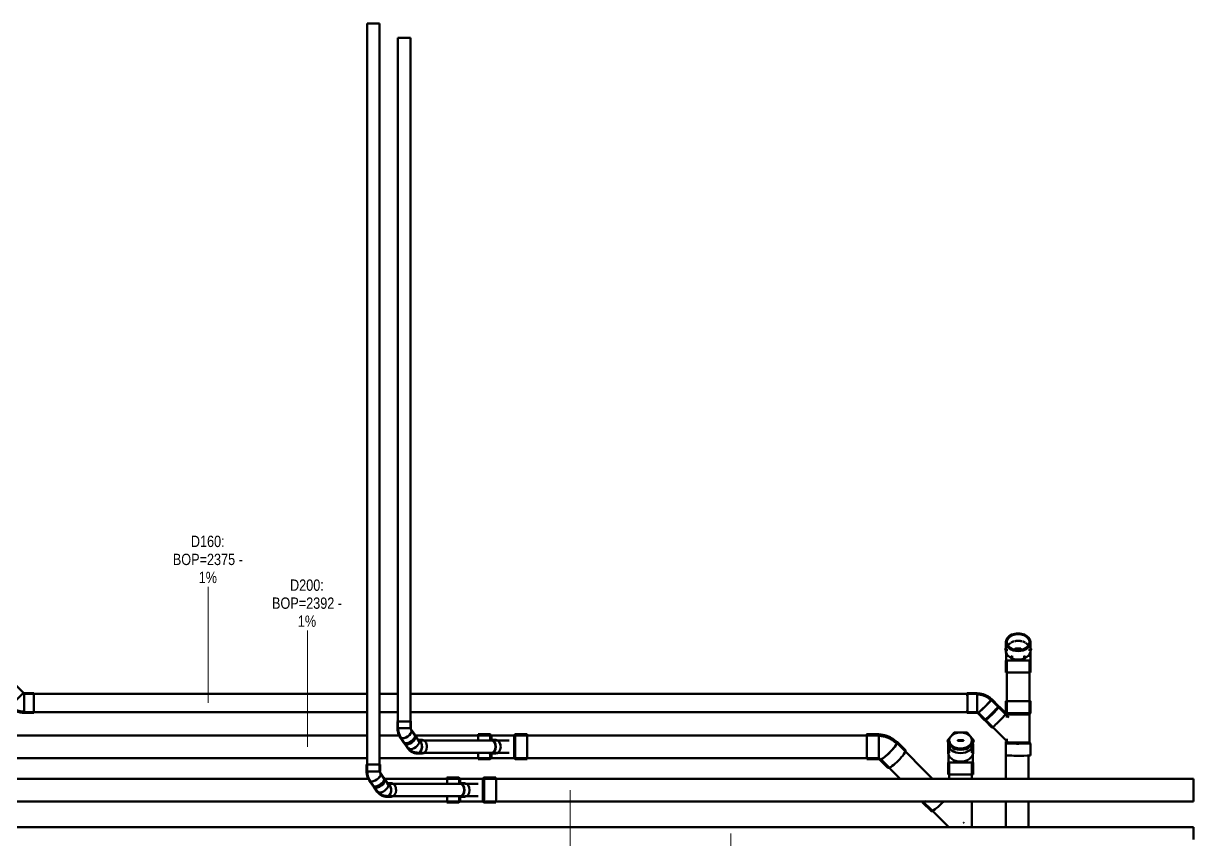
# Model space of a CAD drawing. Header units: millimetres. Extents: x -108050 to 96605, y 58136 to 140997.
# Drawn here: x -31150 to -20824, y 70399 to 77602 of the extents above; entities that cross this region are included whole.
import ezdxf

# ---------------------------------------------------------------- set-up
doc = ezdxf.new("R2010")
doc.units = ezdxf.units.MM
doc.linetypes.add('Center', pattern=[29.999999, 12, -6, 6, -6])
for name, color, linetype, lineweight in [('P-PIPE', 3, 'Continuous', 50), ('P-PIPE-CNTR', 3, 'Center', 35), ('P-PIPE-IDEN', 2, 'Continuous', 9)]:
    doc.layers.add(name, color=color, linetype=linetype, lineweight=lineweight)
doc.styles.add('Arial', font='arial.ttf', dxfattribs={"width": 0.8, "height": 100})

# ---------------------------------------------------------------- blocks, each defined once
blk = doc.blocks.new('DSC_uPVC_Elbow_TienPhong - Standard-V66-HẦM')
at = {"layer": 'P-PIPE'}
for p, q in [((-31150, 71695), (-31211, 71756)), ((-31058, 71692), (-31144, 71692)), ((-31335, 71632), (-31274, 71571)), ((-31144, 71517), (-31058, 71517))]:
    blk.add_line(p, q, dxfattribs=at)
at = {"layer": 'P-PIPE', "flags": 128}
for points in [[(-31148, 71691), (-31148, 71691), (-31149, 71692), (-31149, 71692), (-31149, 71692), (-31150, 71692), (-31150, 71692), (-31150, 71693), (-31151, 71693), (-31151, 71693), (-31151, 71693)], [(-31144, 71690), (-31144, 71690), (-31145, 71690), (-31145, 71691), (-31145, 71691), (-31146, 71691), (-31146, 71691), (-31147, 71691), (-31147, 71691), (-31147, 71691), (-31148, 71691)], [(-31272, 71572), (-31267, 71567), (-31262, 71562), (-31256, 71558), (-31250, 71553), (-31244, 71549), (-31238, 71545), (-31232, 71542), (-31225, 71538), (-31219, 71535), (-31213, 71533)], [(-31266, 71579), (-31261, 71574), (-31256, 71570), (-31250, 71565), (-31245, 71561), (-31239, 71557), (-31233, 71554), (-31227, 71550), (-31221, 71547), (-31215, 71544), (-31210, 71542)], [(-31213, 71533), (-31207, 71530), (-31200, 71528), (-31193, 71526), (-31186, 71524), (-31179, 71522), (-31171, 71521), (-31164, 71520), (-31157, 71519), (-31150, 71519), (-31144, 71519)], [(-31210, 71542), (-31203, 71539), (-31197, 71537), (-31190, 71535), (-31184, 71533), (-31177, 71532), (-31170, 71531), (-31163, 71530), (-31156, 71529), (-31149, 71529), (-31144, 71529)]]:
    blk.add_lwpolyline(points, dxfattribs=at)
at = {"layer": 'P-PIPE'}
for centre, major_axis, start_param, end_param in [((-31273, 71694), (62, 62), 3.145735, 4.716531), ((-31273, 71694), (56.6, 56.6), 3.931133, 4.059973), ((-31273, 71694), (56.6, 56.6), 4.192932, 4.451896), ((-31273, 71694), (56.6, 56.6), 4.454731, 4.713745), ((-31273, 71694), (62, 62), 4.716531, 6.686157), ((-31273, 71694), (56.6, 56.6), 4.716531, 4.975591), ((-31273, 71694), (56.6, 56.6), 4.97833, 5.237441), ((-31273, 71694), (56.6, 56.6), 5.24013, 5.27771), ((-31273, 71694), (56.6, 56.6), 5.501929, 5.63077), ((-31273, 71694), (56.6, 56.6), 5.763728, 5.892569), ((-31273, 71694), (56.6, 56.6), 6.025528, 6.283185), ((-31212, 71633), (62, 62), 4.716531, 6.287327), ((-31212, 71633), (60.7, 60.7), 5.732929, 5.811307), ((-31144, 71605), (0, 87.7), 0, 0.168737), ((-31144, 71605), (0, 87.7), 4.708247, 6.279043), ((-31144, 71605), (0, 85.8), 5.909444, 6.279043), ((-31058, 71605), (0, 87.7), 4.708247, 6.279043), ((-31273, 71694), (62, 62), 2.738461, 3.141593), ((-31273, 71694), (56.6, 56.6), 3.407534, 3.536375), ((-31273, 71694), (56.6, 56.6), 3.669333, 3.798174), ((-31212, 71633), (62, 62), 3.145735, 4.716531), ((-31212, 71633), (60.7, 60.7), 3.655179, 3.700133), ((-31144, 71605), (0, 87.7), 3.038477, 4.708247), ((-31058, 71605), (0, 87.7), 3.137451, 4.708247), ((-31144, 71605), (0, 85.8), 3.141593, 3.459743)]:
    blk.add_ellipse(centre, major_axis=major_axis, ratio=0.01, start_param=start_param, end_param=end_param, dxfattribs=at)
blk = doc.blocks.new('DSC_uPVC_Elbow_TienPhong - Standard-2068702-HẦM')
at = {"layer": 'P-PIPE'}
for p, q in [((-23602, 71329), (-23708, 71329)), ((-23367, 71188), (-23440, 71262)), ((-23708, 71109), (-23602, 71109)), ((-23595, 71107), (-23522, 71033))]:
    blk.add_line(p, q, dxfattribs=at)
at = {"layer": 'P-PIPE', "flags": 128}
for points in [[(-23442, 71260), (-23448, 71266), (-23455, 71272), (-23462, 71278), (-23469, 71283), (-23477, 71288), (-23484, 71293), (-23492, 71298), (-23500, 71302), (-23508, 71306), (-23516, 71309), (-23524, 71312), (-23532, 71315), (-23541, 71318), (-23550, 71320), (-23558, 71322), (-23567, 71324), (-23576, 71325), (-23585, 71326), (-23593, 71326), (-23602, 71326)], [(-23484, 71279), (-23490, 71283), (-23498, 71287), (-23505, 71291), (-23513, 71295), (-23520, 71298), (-23528, 71301), (-23536, 71304), (-23544, 71306), (-23552, 71308), (-23561, 71310), (-23569, 71312), (-23577, 71313), (-23586, 71314), (-23594, 71314), (-23602, 71314)], [(-23451, 71252), (-23457, 71258), (-23463, 71263), (-23469, 71269), (-23476, 71274), (-23483, 71278)], [(-23602, 71112), (-23602, 71112), (-23601, 71112), (-23601, 71112), (-23600, 71112), (-23600, 71112), (-23599, 71111), (-23599, 71111), (-23598, 71111), (-23598, 71111), (-23597, 71111), (-23597, 71111), (-23596, 71110), (-23596, 71110), (-23595, 71110), (-23595, 71110), (-23595, 71110), (-23594, 71109), (-23594, 71109), (-23594, 71109), (-23594, 71109)]]:
    blk.add_lwpolyline(points, dxfattribs=at)
at = {"layer": 'P-PIPE'}
for centre, major_axis, ratio, start_param, end_param in [((-23708, 71219), (0, 110), 0.01, 4.463741, 6.68784), ((-23708, 71220), (0, 100), 0.01, 6.034538, 6.296337), ((-23708, 71220), (0, 100), 0.01, 4.710318, 6.010646), ((-23602, 71219), (0, 110), 0.01, 4.463741, 6.296337), ((-23518, 71184), (75.8, 75.8), 0.183449, 3.141593, 6.115236), ((-23518, 71184), (77.5, 77.5), 0.183449, 4.544439, 6.466854), ((-23518, 71184), (75.8, 75.8), 0.183449, 6.115236, 6.280583), ((-23708, 71219), (0, 110), 0.01, 3.154744, 4.463741), ((-23708, 71220), (0, 100), 0.01, 4.463741, 4.638993), ((-23708, 71220), (0, 100), 0.01, 4.201942, 4.264116), ((-23602, 71219), (0, 110), 0.01, 3.154744, 4.463741), ((-23518, 71184), (77.5, 77.5), 0.183449, 3.000209, 4.544439), ((-23444, 71111), (77.5, 77.5), 0.183449, 4.544439, 6.377035), ((-23708, 71219), (0, 110), 0.01, 2.736308, 3.141593), ((-23444, 71111), (77.5, 77.5), 0.183449, 3.141593, 4.544439)]:
    blk.add_ellipse(centre, major_axis=major_axis, ratio=ratio, start_param=start_param, end_param=end_param, dxfattribs=at)
blk = doc.blocks.new('DSC_uPVC_Elbow_TienPhong - Standard-2068725-HẦM')
at = {"layer": 'P-PIPE'}
for p, q in [((-22735, 71692), (-22821, 71692)), ((-22545, 71578), (-22605, 71639)), ((-22821, 71517), (-22735, 71517)), ((-22729, 71515), (-22669, 71454))]:
    blk.add_line(p, q, dxfattribs=at)
at = {"layer": 'P-PIPE', "flags": 128}
for points in [[(-22607, 71637), (-22612, 71642), (-22617, 71647), (-22623, 71652), (-22629, 71656), (-22635, 71660), (-22641, 71664), (-22647, 71668), (-22654, 71671), (-22660, 71674), (-22667, 71677), (-22674, 71680), (-22681, 71682), (-22688, 71684), (-22695, 71686), (-22702, 71687), (-22709, 71689), (-22716, 71689), (-22723, 71690), (-22731, 71690), (-22735, 71690)], [(-22613, 71630), (-22618, 71635), (-22624, 71640), (-22629, 71644), (-22634, 71648), (-22640, 71652), (-22646, 71656), (-22652, 71659), (-22658, 71662), (-22664, 71665), (-22671, 71668), (-22677, 71671), (-22683, 71673), (-22690, 71675), (-22697, 71676), (-22703, 71678), (-22710, 71679), (-22717, 71680), (-22724, 71680), (-22731, 71681), (-22735, 71681)], [(-22735, 71519), (-22735, 71519), (-22734, 71519), (-22734, 71519), (-22734, 71519), (-22733, 71519), (-22733, 71519), (-22732, 71518), (-22732, 71518), (-22732, 71518), (-22731, 71518), (-22731, 71518), (-22731, 71518), (-22730, 71518), (-22730, 71517), (-22729, 71517), (-22729, 71517), (-22729, 71517), (-22728, 71516), (-22728, 71516), (-22728, 71516)]]:
    blk.add_lwpolyline(points, dxfattribs=at)
at = {"layer": 'P-PIPE'}
for centre, major_axis, ratio, start_param, end_param in [((-22821, 71605), (0, 87.7), 0.01, 4.645806, 6.694785), ((-22821, 71605), (0, 80), 0.01, 6.017546, 6.283185), ((-22821, 71605), (0, 80), 0.01, 5.494286, 5.954803), ((-22821, 71605), (0, 80), 0.01, 5.262754, 5.488982), ((-22735, 71605), (0, 87.7), 0.01, 4.645806, 6.283185), ((-22821, 71605), (0, 87.7), 0.01, 2.734747, 4.645806), ((-22821, 71605), (0, 80), 0.01, 5.024169, 5.209599), ((-22821, 71605), (0, 80), 0.01, 4.788819, 4.948349), ((-22821, 71605), (0, 80), 0.01, 4.645806, 4.676987), ((-22821, 71605), (0, 80), 0.01, 4.554899, 4.645806), ((-22821, 71605), (0, 80), 0.01, 4.320511, 4.405786), ((-22821, 71605), (0, 80), 0.01, 4.083786, 4.122207), ((-22735, 71605), (0, 87.7), 0.01, 3.07501, 4.645806), ((-22667, 71577), (62, 62), 0.054145, 2.959079, 4.672387), ((-22667, 71577), (60.7, 60.7), 0.054145, 3.101591, 6.243183), ((-22667, 71577), (62, 62), 0.054145, 4.672387, 6.504983), ((-22607, 71516), (62, 62), 0.054145, 4.672387, 6.283185), ((-22607, 71516), (62, 62), 0.054145, 3.101591, 4.672387)]:
    blk.add_ellipse(centre, major_axis=major_axis, ratio=ratio, start_param=start_param, end_param=end_param, dxfattribs=at)
blk = doc.blocks.new('DSC_uPVC_Elbow_TienPhong - Standard-2068777-HẦM')
at = {"layer": 'P-PIPE'}
for p, q in [((-22989, 71241), (-22989, 71166)), ((-22770, 71166), (-22770, 71241)), ((-22989, 71081), (-22989, 70975)), ((-22770, 70975), (-22770, 71081))]:
    blk.add_line(p, q, dxfattribs=at)
at = {"layer": 'P-PIPE', "flags": 128}
for points in [[(-22987, 71081), (-22987, 71085), (-22987, 71090), (-22987, 71095), (-22987, 71100), (-22987, 71105), (-22987, 71110), (-22987, 71114), (-22987, 71119), (-22987, 71123), (-22987, 71128), (-22987, 71132), (-22987, 71137), (-22987, 71141), (-22987, 71145), (-22987, 71149), (-22987, 71153), (-22987, 71157), (-22987, 71161), (-22987, 71164), (-22987, 71166)], [(-22773, 71166), (-22773, 71162), (-22773, 71158), (-22773, 71155), (-22773, 71151), (-22773, 71147), (-22773, 71143), (-22773, 71138), (-22773, 71134), (-22773, 71130), (-22773, 71125), (-22773, 71121), (-22773, 71116), (-22773, 71111), (-22773, 71107), (-22773, 71102), (-22773, 71097), (-22773, 71092), (-22773, 71087), (-22773, 71082), (-22773, 71081)]]:
    blk.add_lwpolyline(points, dxfattribs=at)
at = {"layer": 'P-PIPE'}
for centre, major_axis, ratio, start_param, end_param in [((-22880, 71241), (110, 0), 0.707107, 2.945092, 3.141593), ((-22880, 71241), (110, 0), 0.707107, 0, 0.196501), ((-22880, 71241), (110, 0), 0.707107, 3.141593, 6.283185), ((-22880, 71166), (110, 0), 0.707107, 3.141593, 6.283185), ((-22880, 71081), (110, 0), 0.01, 3.141593, 6.283185), ((-22880, 71081), (110, 0), 0.01, 2.947326, 3.141593), ((-22880, 71081), (107, 0), 0.01, 3.224266, 3.720307), ((-22880, 71081), (107, 0), 0.01, 5.704471, 6.200512), ((-22880, 71081), (110, 0), 0.01, 0, 0.194266), ((-22880, 70975), (110, 0), 0.01, 3.141593, 6.283185)]:
    blk.add_ellipse(centre, major_axis=major_axis, ratio=ratio, start_param=start_param, end_param=end_param, dxfattribs=at)
blk = doc.blocks.new('DSC_uPVC_Cap End2-TienPhong - Standard-V93-HẦM')
at = {"layer": 'P-PIPE'}
for p, q in [((-22938, 71344), (-22995, 71274)), ((-22995, 71274), (-22966, 71238)), ((-22995, 71274), (-22995, 71266)), ((-22967, 71232), (-22995, 71266)), ((-22980, 71274), (-22980, 71263)), ((-22976, 71266), (-22976, 71206)), ((-22822, 71344), (-22938, 71344)), ((-22900, 71277), (-22860, 71277)), ((-22900, 71277), (-22880, 71277)), ((-22860, 71274), (-22900, 71274)), ((-22860, 71274), (-22900, 71274)), ((-22860, 71270), (-22900, 71270)), ((-22880, 71270), (-22900, 71270)), ((-22880, 71277), (-22860, 71277)), ((-22860, 71270), (-22880, 71270)), ((-22764, 71274), (-22822, 71344)), ((-22792, 71239), (-22764, 71274)), ((-22764, 71266), (-22792, 71232)), ((-22784, 71206), (-22784, 71266)), ((-22780, 71263), (-22780, 71274)), ((-22764, 71266), (-22764, 71274)), ((-22966, 71237), (-22938, 71203)), ((-22938, 71196), (-22966, 71231)), ((-22938, 71203), (-22880, 71203)), ((-22938, 71196), (-22938, 71203)), ((-22880, 71196), (-22938, 71196)), ((-22879, 71203), (-22822, 71203)), ((-22822, 71196), (-22879, 71196)), ((-22822, 71203), (-22793, 71238)), ((-22793, 71231), (-22822, 71196)), ((-22822, 71196), (-22822, 71203))]:
    blk.add_line(p, q, dxfattribs=at)
for centre, major_axis, start_param, end_param in [((-22880, 71274), (100, 0), 1.570796, 4.712389), ((-22900, 71274), (5, 0), 1.570796, 4.712389), ((-22900, 71274), (5, 0), 1.570796, 4.712389), ((-22900, 71270), (5, 0), 1.570796, 2.617994), ((-22900, 71270), (5, 0), 1.570796, 2.617994), ((-22880, 71274), (100, 0), 4.712389, 7.853982), ((-22860, 71274), (5, 0), 4.712389, 7.853982), ((-22860, 71274), (5, 0), 4.712389, 7.853982), ((-22860, 71270), (5, 0), 0.523599, 1.570796), ((-22860, 71270), (5, 0), 0.523599, 1.570796), ((-22880, 71263), (100, 0), 3.520705, 3.809677), ((-22880, 71263), (100, 0), 4.423417, 4.712389), ((-22880, 71263), (100, 0), 4.712389, 5.001361), ((-22880, 71263), (100, 0), 5.6151, 5.904073)]:
    blk.add_ellipse(centre, major_axis=major_axis, ratio=0.707107, start_param=start_param, end_param=end_param, dxfattribs=at)
blk = doc.blocks.new('DSC_uPVC_Elbow_TienPhong - Standard-V94-HẦM')
at = {"layer": 'P-PIPE'}
for p, q in [((-22481, 72141), (-22481, 72066)), ((-22262, 72066), (-22262, 72141)), ((-22481, 71981), (-22481, 71875)), ((-22262, 71875), (-22262, 71981))]:
    blk.add_line(p, q, dxfattribs=at)
at = {"layer": 'P-PIPE', "flags": 128}
for points in [[(-22479, 71981), (-22479, 71986), (-22479, 71991), (-22479, 71996), (-22479, 72001), (-22479, 72006), (-22479, 72010), (-22479, 72015), (-22479, 72020), (-22479, 72024), (-22479, 72029), (-22479, 72033), (-22479, 72038), (-22479, 72042), (-22479, 72046), (-22479, 72050), (-22479, 72054), (-22479, 72058), (-22479, 72061), (-22479, 72065), (-22479, 72066)], [(-22264, 72066), (-22264, 72063), (-22264, 72059), (-22264, 72055), (-22264, 72052), (-22264, 72048), (-22264, 72043), (-22264, 72039), (-22264, 72035), (-22264, 72030), (-22264, 72026), (-22264, 72021), (-22264, 72017), (-22264, 72012), (-22264, 72007), (-22264, 72003), (-22264, 71998), (-22264, 71993), (-22264, 71988), (-22264, 71983), (-22264, 71981)]]:
    blk.add_lwpolyline(points, dxfattribs=at)
at = {"layer": 'P-PIPE'}
for centre, major_axis, ratio, start_param, end_param in [((-22372, 72141), (110, 0), 0.707107, 0, 3.141593), ((-22372, 72142), (100, 0), 0.707107, 0, 3.141593), ((-22372, 72141), (110, 0), 0.707107, 3.141593, 6.283185), ((-22372, 72142), (100, 0), 0.707107, 3.141593, 6.283185), ((-22372, 72066), (110, 0), 0.707107, 3.141593, 6.283185), ((-22372, 71981), (110, 0), 0.01, 2.947326, 3.141593), ((-22372, 71981), (110, 0), 0.01, 3.141593, 6.283185), ((-22372, 71981), (107, 0), 0.01, 3.224266, 3.720307), ((-22372, 71981), (107, 0), 0.01, 5.704471, 6.200512), ((-22372, 71981), (110, 0), 0.01, 0, 0.194266), ((-22372, 71875), (110, 0), 0.01, 3.141593, 6.283185)]:
    blk.add_ellipse(centre, major_axis=major_axis, ratio=ratio, start_param=start_param, end_param=end_param, dxfattribs=at)
blk = doc.blocks.new('DSC_uPVC_Cap End2-TienPhong - Standard-V95-HẦM')
at = {"layer": 'P-PIPE'}
for p, q in [((-22481, 72090), (-22487, 72083)), ((-22487, 72083), (-22479, 72074)), ((-22487, 72083), (-22487, 72076)), ((-22479, 72066), (-22487, 72076)), ((-22472, 72083), (-22472, 72072)), ((-22458, 72119), (-22459, 72118)), ((-22392, 72087), (-22352, 72087)), ((-22392, 72087), (-22372, 72087)), ((-22352, 72083), (-22392, 72083)), ((-22352, 72083), (-22392, 72083)), ((-22352, 72080), (-22392, 72080)), ((-22372, 72080), (-22392, 72080)), ((-22368, 72154), (-22375, 72154)), ((-22372, 72087), (-22352, 72087)), ((-22352, 72080), (-22372, 72080)), ((-22285, 72118), (-22286, 72119)), ((-22271, 72072), (-22271, 72083)), ((-22264, 72074), (-22256, 72083)), ((-22256, 72076), (-22264, 72066)), ((-22256, 72083), (-22262, 72090)), ((-22256, 72076), (-22256, 72083)), ((-22468, 72030), (-22468, 72011)), ((-22437, 72022), (-22429, 72012)), ((-22429, 72005), (-22437, 72015)), ((-22429, 72012), (-22415, 72012)), ((-22429, 72005), (-22429, 72012)), ((-22415, 72005), (-22429, 72005)), ((-22329, 72012), (-22314, 72012)), ((-22314, 72005), (-22329, 72005)), ((-22314, 72012), (-22306, 72022)), ((-22306, 72015), (-22314, 72005)), ((-22314, 72005), (-22314, 72012)), ((-22275, 72011), (-22275, 72030))]:
    blk.add_line(p, q, dxfattribs=at)
for centre, major_axis, start_param, end_param in [((-22372, 72083), (100, 0), 2.290234, 2.713668), ((-22372, 72083), (100, 0), 1.949491, 2.233598), ((-22372, 72083), (100, 0), 1.570796, 1.901994), ((-22392, 72083), (5, 0), 1.570796, 4.712389), ((-22392, 72083), (5, 0), 1.570796, 4.712389), ((-22392, 72080), (5, 0), 1.570796, 2.617994), ((-22392, 72080), (5, 0), 1.570796, 2.617994), ((-22372, 72083), (100, 0), 1.239598, 1.570796), ((-22352, 72083), (5, 0), 4.712389, 7.853982), ((-22352, 72083), (5, 0), 4.712389, 7.853982), ((-22352, 72080), (5, 0), 0.523599, 1.570796), ((-22352, 72080), (5, 0), 0.523599, 1.570796), ((-22372, 72083), (100, 0), 0.907994, 1.192102), ((-22372, 72083), (100, 0), 0.427925, 0.851359)]:
    blk.add_ellipse(centre, major_axis=major_axis, ratio=0.707107, start_param=start_param, end_param=end_param, dxfattribs=at)
blk = doc.blocks.new('DSC_uPVC_Elbow_TienPhong - Standard-2070086-HẦM')
at = {"layer": 'P-PIPE'}
for p, q in [((-28122, 71062), (-28122, 71001)), ((-28002, 71001), (-28002, 71062)), ((-27969, 70945), (-27999, 70988)), ((-28098, 70919), (-28067, 70876))]:
    blk.add_line(p, q, dxfattribs=at)
at = {"layer": 'P-PIPE', "flags": 128}
for points in [[(-28121, 71001), (-28121, 70996), (-28121, 70992), (-28121, 70988), (-28120, 70983), (-28120, 70979), (-28119, 70975), (-28118, 70970), (-28117, 70966), (-28116, 70962), (-28115, 70958), (-28114, 70954), (-28112, 70949), (-28111, 70945), (-28109, 70941), (-28107, 70937), (-28105, 70933), (-28103, 70929), (-28100, 70925), (-28098, 70922), (-28097, 70920)], [(-28114, 71001), (-28114, 70997), (-28114, 70992), (-28114, 70988), (-28113, 70984), (-28113, 70980), (-28112, 70976), (-28112, 70972), (-28111, 70968), (-28110, 70964), (-28109, 70960), (-28107, 70956), (-28106, 70952), (-28104, 70948), (-28103, 70944), (-28101, 70940), (-28099, 70936), (-28097, 70933), (-28095, 70929), (-28093, 70925), (-28091, 70923)], [(-28000, 70988), (-28000, 70988), (-28000, 70988), (-28000, 70988), (-28001, 70988), (-28001, 70989), (-28001, 70989), (-28001, 70990), (-28002, 70990), (-28002, 70991), (-28002, 70992), (-28002, 70993), (-28002, 70993), (-28003, 70994), (-28003, 70995), (-28003, 70996), (-28003, 70997), (-28003, 70998), (-28003, 70999), (-28003, 71000), (-28003, 71001)]]:
    blk.add_lwpolyline(points, dxfattribs=at)
at = {"layer": 'P-PIPE'}
for centre, major_axis, ratio, start_param, end_param in [((-28062, 71062), (60.3, 0), 0.01, 2.737863, 3.141593), ((-28062, 71062), (60.3, 0), 0.01, 3.146567, 5.502762), ((-28062, 71062), (55, 0), 0.01, 3.408367, 3.536793), ((-28062, 71062), (55, 0), 0.01, 3.670166, 3.798593), ((-28062, 71062), (55, 0), 0.01, 3.931966, 4.191138), ((-28062, 71062), (55, 0), 0.01, 4.193765, 4.452946), ((-28062, 71062), (-55, 0), 0.01, 1.313972, 1.57316), ((-28062, 71062), (55, 0), 0.01, 4.717364, 4.976558), ((-28062, 71062), (55, 0), 0.01, 4.979163, 5.238365), ((-28062, 71062), (55, 0), 0.01, 5.240963, 5.500173), ((-28062, 71062), (55, 0), 0.01, 5.502762, 5.631188), ((-28062, 71062), (60.3, 0), 0.01, 5.502762, 6.686709), ((-28062, 71062), (55, 0), 0.01, 5.764561, 5.892988), ((-28062, 71062), (55, 0), 0.01, 6.026361, 6.283185), ((-28062, 71001), (-60.3, 0), 0.01, 0.004975, 2.361169), ((-28048, 70954), (49.3, 34.7), 0.507763, 2.937882, 5.327595), ((-28048, 70954), (48.2, 33.9), 0.507763, 3.756799, 6.200259), ((-28062, 71001), (60.3, 0), 0.01, 5.502762, 6.28816), ((-28048, 70954), (49.3, 34.7), 0.507763, 5.327595, 6.374792), ((-28018, 70911), (49.3, 34.7), 0.507763, 5.327595, 6.374792), ((-28048, 70954), (48.2, 33.9), 0.507763, 3.058667, 3.756799), ((-28018, 70911), (49.3, 34.7), 0.507763, 3.098975, 5.327595)]:
    blk.add_ellipse(centre, major_axis=major_axis, ratio=ratio, start_param=start_param, end_param=end_param, dxfattribs=at)
blk = doc.blocks.new('DSC_uPVC_Elbow_TienPhong - Standard-V104-HẦM')
at = {"layer": 'P-PIPE'}
for p, q in [((-28060, 70865), (-28030, 70822)), ((-27931, 70892), (-27961, 70935)), ((-27904, 70898), (-27936, 70898)), ((-27932, 70891), (-27932, 70891)), ((-27948, 70785), (-27947, 70785)), ((-27948, 70778), (-27947, 70778)), ((-27947, 70777), (-27904, 70777))]:
    blk.add_line(p, q, dxfattribs=at)
at = {"layer": 'P-PIPE', "flags": 128}
for points in [[(-27938, 70888), (-27938, 70887), (-27938, 70887), (-27937, 70887), (-27937, 70887), (-27937, 70887)], [(-28029, 70823), (-28026, 70819), (-28023, 70816), (-28020, 70812), (-28017, 70809), (-28013, 70806), (-28010, 70802), (-28006, 70799), (-28002, 70796), (-27998, 70794), (-27994, 70791), (-27990, 70789), (-27985, 70787), (-27980, 70785), (-27976, 70783), (-27971, 70782), (-27966, 70780), (-27960, 70779), (-27955, 70779), (-27950, 70779), (-27948, 70778)], [(-28023, 70827), (-28021, 70823), (-28018, 70820), (-28015, 70817), (-28012, 70813), (-28009, 70810), (-28006, 70807), (-28002, 70805), (-27999, 70802), (-27995, 70799), (-27991, 70797), (-27987, 70795), (-27982, 70793), (-27978, 70791), (-27974, 70789), (-27969, 70788), (-27964, 70787), (-27960, 70786), (-27955, 70785), (-27950, 70785), (-27948, 70785)]]:
    blk.add_lwpolyline(points, dxfattribs=at)
at = {"layer": 'P-PIPE'}
for centre, major_axis, ratio, start_param, end_param in [((-28011, 70900), (49.3, 34.7), 0.507763, 5.327595, 6.493338), ((-28011, 70900), (49.3, 34.7), 0.507763, 2.917867, 5.327595), ((-28011, 70900), (45, 31.6), 0.507763, 3.141593, 3.318526), ((-28011, 70900), (45, 31.6), 0.507763, 3.448914, 3.580325), ((-28011, 70900), (45, 31.6), 0.507763, 3.710713, 3.842125), ((-27980, 70857), (49.3, 34.7), 0.507763, 3.092962, 5.327595), ((-28011, 70900), (45, 31.6), 0.507763, 3.972513, 4.103924), ((-28011, 70900), (45, 31.6), 0.507763, 4.234312, 4.365723), ((-28011, 70900), (45, 31.6), 0.507763, 4.496111, 4.627523), ((-28011, 70900), (45, 31.6), 0.507763, 4.757911, 4.889322), ((-28011, 70900), (45, 31.6), 0.507763, 5.01971, 5.151122), ((-28011, 70900), (45, 31.6), 0.507763, 5.28151, 5.327595), ((-28011, 70900), (45, 31.6), 0.507763, 5.327595, 5.412921), ((-28011, 70900), (45, 31.6), 0.507763, 5.543309, 5.67472), ((-28011, 70900), (45, 31.6), 0.507763, 6.046624, 6.283185), ((-28011, 70900), (45, 31.6), 0.507763, 5.805108, 5.93652), ((-27947, 70837), (0, 60.3), 0.710633, 2.808335, 4.705353), ((-27947, 70837), (0, 59), 0.710633, 3.134557, 5.907847), ((-27980, 70857), (49.3, 34.7), 0.507763, 5.327595, 6.374792), ((-27947, 70837), (0, 60.3), 0.710633, 4.705353, 5.939264), ((-27904, 70837), (0, 60.3), 0.710633, 3.134557, 4.705353), ((-27904, 70837), (0, 60.3), 0.710633, 4.705353, 6.27615)]:
    blk.add_ellipse(centre, major_axis=major_axis, ratio=ratio, start_param=start_param, end_param=end_param, dxfattribs=at)
blk = doc.blocks.new('DSC_uPVC_Elbow_TienPhong - Standard-V105-HẦM')
at = {"layer": 'P-PIPE'}
for p, q in [((-27850, 71443), (-27850, 71382)), ((-27730, 71382), (-27730, 71443)), ((-27697, 71327), (-27727, 71370)), ((-27826, 71300), (-27796, 71257))]:
    blk.add_line(p, q, dxfattribs=at)
at = {"layer": 'P-PIPE', "flags": 128}
for points in [[(-27849, 71382), (-27849, 71378), (-27849, 71374), (-27849, 71369), (-27848, 71365), (-27848, 71361), (-27847, 71356), (-27846, 71352), (-27845, 71348), (-27844, 71344), (-27843, 71339), (-27842, 71335), (-27840, 71331), (-27839, 71327), (-27837, 71323), (-27835, 71319), (-27833, 71315), (-27831, 71311), (-27829, 71307), (-27826, 71303), (-27825, 71301)], [(-27843, 71382), (-27842, 71378), (-27842, 71374), (-27842, 71370), (-27842, 71366), (-27841, 71362), (-27840, 71357), (-27840, 71353), (-27839, 71349), (-27838, 71345), (-27837, 71341), (-27835, 71337), (-27834, 71333), (-27832, 71329), (-27831, 71326), (-27829, 71322), (-27827, 71318), (-27825, 71314), (-27823, 71311), (-27821, 71307), (-27819, 71305)], [(-27728, 71369), (-27728, 71369), (-27728, 71369), (-27729, 71370), (-27729, 71370), (-27729, 71370), (-27729, 71371), (-27729, 71371), (-27730, 71372), (-27730, 71373), (-27730, 71373), (-27730, 71374), (-27730, 71375), (-27731, 71376), (-27731, 71377), (-27731, 71378), (-27731, 71379), (-27731, 71380), (-27731, 71381), (-27731, 71382), (-27731, 71382)]]:
    blk.add_lwpolyline(points, dxfattribs=at)
at = {"layer": 'P-PIPE'}
for centre, major_axis, ratio, start_param, end_param in [((-27790, 71443), (60.3, 0), 0.01, 2.7378, 3.141593), ((-27790, 71443), (-60.3, 0), 0.01, 0.004975, 2.361169), ((-27790, 71382), (60.3, 0), 0.01, 3.146567, 5.502762), ((-27790, 71443), (55, 0), 0.01, 3.408367, 3.536793), ((-27790, 71443), (55, 0), 0.01, 3.670166, 3.798593), ((-27790, 71443), (55, 0), 0.01, 3.931966, 4.191373), ((-27790, 71443), (55, 0), 0.01, 4.193765, 4.453163), ((-27776, 71335), (48.2, 33.9), 0.507763, 3.756799, 6.200259), ((-27790, 71443), (-55, 0), 0.01, 1.313972, 1.573362), ((-27790, 71443), (55, 0), 0.01, 4.717364, 4.976747), ((-27790, 71443), (55, 0), 0.01, 4.979163, 5.238539), ((-27790, 71443), (55, 0), 0.01, 5.240963, 5.500328), ((-27790, 71443), (55, 0), 0.01, 5.502762, 5.631188), ((-27790, 71443), (60.3, 0), 0.01, 5.502762, 6.686771), ((-27790, 71382), (60.3, 0), 0.01, 5.502762, 6.28816), ((-27790, 71443), (55, 0), 0.01, 5.764561, 5.892988), ((-27790, 71443), (55, 0), 0.01, 6.026361, 6.283185), ((-27776, 71335), (49.3, 34.7), 0.507763, 5.327595, 6.374792), ((-27776, 71335), (49.3, 34.7), 0.507763, 2.920253, 5.327595), ((-27776, 71335), (48.2, 33.9), 0.507763, 3.058667, 3.756799), ((-27746, 71292), (49.3, 34.7), 0.507763, 3.098975, 5.327595), ((-27746, 71292), (49.3, 34.7), 0.507763, 5.327595, 6.374792)]:
    blk.add_ellipse(centre, major_axis=major_axis, ratio=ratio, start_param=start_param, end_param=end_param, dxfattribs=at)
blk = doc.blocks.new('DSC_uPVC_Elbow_TienPhong - Standard-V106-HẦM')
at = {"layer": 'P-PIPE'}
for p, q in [((-27788, 71247), (-27758, 71204)), ((-27659, 71273), (-27689, 71316)), ((-27632, 71279), (-27664, 71279)), ((-27660, 71272), (-27660, 71272)), ((-27676, 71167), (-27675, 71167)), ((-27676, 71160), (-27675, 71160)), ((-27675, 71159), (-27632, 71159))]:
    blk.add_line(p, q, dxfattribs=at)
at = {"layer": 'P-PIPE', "flags": 128}
for points in [[(-27667, 71269), (-27666, 71269), (-27666, 71269), (-27666, 71268), (-27665, 71268), (-27665, 71268)], [(-27757, 71205), (-27754, 71201), (-27751, 71197), (-27748, 71194), (-27745, 71190), (-27742, 71187), (-27738, 71184), (-27734, 71181), (-27730, 71178), (-27726, 71175), (-27722, 71173), (-27718, 71170), (-27713, 71168), (-27709, 71166), (-27704, 71165), (-27699, 71163), (-27694, 71162), (-27689, 71161), (-27683, 71160), (-27678, 71160), (-27676, 71160)], [(-27751, 71208), (-27749, 71205), (-27746, 71202), (-27743, 71198), (-27740, 71195), (-27737, 71192), (-27734, 71189), (-27730, 71186), (-27727, 71183), (-27723, 71181), (-27719, 71178), (-27715, 71176), (-27711, 71174), (-27706, 71172), (-27702, 71171), (-27697, 71170), (-27692, 71168), (-27688, 71168), (-27683, 71167), (-27678, 71167), (-27676, 71167)]]:
    blk.add_lwpolyline(points, dxfattribs=at)
at = {"layer": 'P-PIPE'}
for centre, major_axis, ratio, start_param, end_param in [((-27739, 71282), (49.3, 34.7), 0.507763, 2.917867, 5.327595), ((-27739, 71282), (45, 31.6), 0.507763, 3.141593, 3.318526), ((-27739, 71282), (45, 31.6), 0.507763, 4.234312, 4.365723), ((-27739, 71282), (45, 31.6), 0.507763, 4.496111, 4.627523), ((-27739, 71282), (45, 31.6), 0.507763, 4.757911, 4.889322), ((-27739, 71282), (45, 31.6), 0.507763, 5.01971, 5.151122), ((-27739, 71282), (45, 31.6), 0.507763, 5.28151, 5.327595), ((-27739, 71282), (45, 31.6), 0.507763, 5.327595, 5.402027), ((-27739, 71282), (49.3, 34.7), 0.507763, 5.327595, 6.493338), ((-27739, 71282), (45, 31.6), 0.507763, 5.543309, 5.67472), ((-27739, 71282), (45, 31.6), 0.507763, 6.066908, 6.283185), ((-27739, 71282), (45, 31.6), 0.507763, 5.805108, 5.93652), ((-27675, 71219), (0, 59), 0.710633, 3.134557, 5.907847), ((-27708, 71239), (49.3, 34.7), 0.507763, 5.327595, 6.374792), ((-27675, 71219), (0, 60.3), 0.710633, 4.705353, 5.939264), ((-27632, 71219), (0, 60.3), 0.710633, 4.705353, 6.27615), ((-27739, 71282), (45, 31.6), 0.507763, 3.448914, 3.580325), ((-27739, 71282), (45, 31.6), 0.507763, 3.710713, 3.842125), ((-27708, 71239), (49.3, 34.7), 0.507763, 3.092962, 5.327595), ((-27739, 71282), (45, 31.6), 0.507763, 3.962651, 4.103924), ((-27675, 71219), (0, 60.3), 0.710633, 2.808335, 4.705353), ((-27632, 71219), (0, 60.3), 0.710633, 3.134557, 4.705353)]:
    blk.add_ellipse(centre, major_axis=major_axis, ratio=ratio, start_param=start_param, end_param=end_param, dxfattribs=at)

msp = doc.modelspace()

# ---------------------------------------------------------------- linework, layer by layer
at = {"layer": 'P-PIPE'}
for p, q in [((-28117, 77601), (-28117, 71001)), ((-28007, 71001), (-28007, 77601)), ((-27845, 77475), (-27845, 71382)), ((-27735, 71382), (-27735, 77475)), ((-22472, 72072), (-22472, 72066)), ((-22272, 72066), (-22272, 72072)), ((-22472, 71981), (-22472, 71515)), ((-22272, 71515), (-22272, 71981)), ((-28117, 71685), (-31144, 71685)), ((-27845, 71685), (-28007, 71685)), ((-22735, 71685), (-27735, 71685)), ((-22485, 71507), (-22611, 71633)), ((-22479, 71512), (-22540, 71573)), ((-22481, 71621), (-22481, 71515)), ((-22262, 71515), (-22262, 71621)), ((-31144, 71525), (-28117, 71525)), ((-28007, 71525), (-27845, 71525)), ((-27735, 71525), (-22735, 71525)), ((-22724, 71520), (-22598, 71394)), ((-22481, 71515), (-22472, 71505)), ((-22479, 71501), (-22479, 71512)), ((-22455, 71477), (-22479, 71501)), ((-22472, 71505), (-22472, 71478)), ((-22272, 71505), (-22262, 71515)), ((-22272, 71257), (-22272, 71505)), ((-27664, 71270), (-27732, 71367)), ((-22664, 71449), (-22603, 71388)), ((-22603, 71388), (-22592, 71388)), ((-22592, 71388), (-22459, 71255)), ((-28117, 71319), (-31329, 71319)), ((-27835, 71319), (-28007, 71319)), ((-27821, 71304), (-27753, 71207)), ((-27031, 71319), (-27692, 71319)), ((-26981, 71274), (-27660, 71274)), ((-27031, 71329), (-27137, 71329)), ((-27021, 71319), (-27031, 71329)), ((-26981, 71279), (-27024, 71279)), ((-26821, 71319), (-27021, 71319)), ((-26862, 71274), (-26977, 71274)), ((-26811, 71329), (-26821, 71319)), ((-26705, 71329), (-26811, 71329)), ((-23602, 71319), (-26811, 71319)), ((-23129, 70937), (-23447, 71255)), ((-22980, 71263), (-22980, 71166)), ((-22780, 71166), (-22780, 71263)), ((-22481, 71264), (-22481, 70937)), ((-22472, 71257), (-22481, 71247)), ((-22481, 71247), (-22481, 71141)), ((-22472, 71289), (-22472, 71257)), ((-22262, 71247), (-22272, 71257)), ((-22262, 71141), (-22262, 71247)), ((-27675, 71164), (-26981, 71164)), ((-27024, 71159), (-26981, 71159)), ((-26977, 71164), (-26862, 71164)), ((-26941, 71240), (-26941, 71242)), ((-26941, 71196), (-26941, 71198)), ((-31329, 71119), (-28117, 71119)), ((-28007, 71119), (-27031, 71119)), ((-27137, 71109), (-27031, 71109)), ((-27031, 71109), (-27021, 71119)), ((-27021, 71119), (-26821, 71119)), ((-26821, 71119), (-26811, 71109)), ((-26811, 71119), (-23602, 71119)), ((-26811, 71109), (-26705, 71109)), ((-23589, 71114), (-23412, 70937)), ((-22980, 71081), (-22980, 70937)), ((-22780, 70937), (-22780, 71081)), ((-22281, 70937), (-22281, 71140)), ((-28107, 70937), (-31421, 70937)), ((-27935, 70889), (-28003, 70985)), ((-27306, 70937), (-27964, 70937)), ((-27306, 70947), (-27412, 70947)), ((-27296, 70937), (-27306, 70947)), ((-27096, 70937), (-27296, 70937)), ((-27086, 70947), (-27096, 70937)), ((-26980, 70947), (-27086, 70947)), ((-20825, 70937), (-27086, 70937)), ((-28093, 70922), (-28025, 70825)), ((-27256, 70892), (-27932, 70892)), ((-27256, 70898), (-27299, 70898)), ((-27137, 70892), (-27252, 70892)), ((-27216, 70859), (-27216, 70861)), ((-31421, 70737), (-27306, 70737)), ((-27947, 70782), (-27256, 70782)), ((-27306, 70728), (-27296, 70737)), ((-27299, 70777), (-27256, 70777)), ((-27296, 70737), (-27096, 70737)), ((-27252, 70782), (-27137, 70782)), ((-27216, 70814), (-27216, 70816)), ((-27096, 70737), (-27086, 70728)), ((-27086, 70737), (-20825, 70737)), ((-23212, 70737), (-23134, 70659)), ((-22780, 70509), (-22780, 70737)), ((-22481, 70737), (-22481, 70509)), ((-22281, 70509), (-22281, 70737)), ((-27412, 70728), (-27306, 70728)), ((-27086, 70728), (-26980, 70728)), ((-23215, 70726), (-23141, 70652)), ((-23137, 70651), (-23124, 70651)), ((-23127, 70652), (-22984, 70509)), ((-20825, 70509), (-31517, 70509)), ((-22980, 70516), (-22980, 70510)), ((-20825, 70399), (-20825, 70509))]:
    msp.add_line(p, q, dxfattribs=at)
for centre, major_axis, ratio, start_param, end_param in [((-28062, 77601), (55, 0), 0.01, 1.570796, 3.141593), ((-28062, 77601), (55, 0), 0.01, 3.141593, 4.712389), ((-28062, 77601), (55, 0), 0.01, 0, 1.570796), ((-28062, 77601), (55, 0), 0.01, 4.712389, 6.283185), ((-27790, 77475), (55, 0), 0.01, 1.570796, 3.141593), ((-27790, 77475), (55, 0), 0.01, 3.141593, 4.712389), ((-27790, 77475), (55, 0), 0.01, 0, 1.570796), ((-27790, 77475), (55, 0), 0.01, 4.712389, 6.283185), ((-22602, 71511), (62, 62), 0.054145, 4.752391, 6.686874), ((-22602, 71511), (56.6, 56.6), 0.054145, 5.766013, 5.910599), ((-22602, 71511), (56.6, 56.6), 0.054145, 6.061388, 6.283185), ((-22372, 71621), (110, 0), 0.01, 2.731643, 4.778972), ((-22372, 71621), (100, 0), 0.01, 3.141593, 3.305962), ((-22372, 71621), (100, 0), 0.01, 3.469975, 3.567761), ((-22372, 71621), (100, 0), 0.01, 3.698234, 3.829561), ((-22372, 71621), (100, 0), 0.01, 3.960033, 4.09136), ((-22372, 71621), (100, 0), 0.01, 4.221833, 4.353159), ((-22372, 71621), (100, 0), 0.01, 4.483632, 4.614959), ((-22372, 71621), (100, 0), 0.01, 4.745432, 4.778972), ((-22372, 71621), (100, 0), 0.01, 4.778972, 4.876758), ((-22372, 71621), (110, 0), 0.01, 4.778972, 6.688838), ((-22372, 71621), (100, 0), 0.01, 5.007231, 5.138558), ((-22372, 71621), (100, 0), 0.01, 5.26903, 5.400357), ((-22372, 71621), (100, 0), 0.01, 5.53083, 5.662156), ((-22372, 71621), (100, 0), 0.01, 5.792629, 5.923956), ((-22372, 71621), (100, 0), 0.01, 6.040763, 6.283185), ((-22602, 71511), (62, 62), 0.054145, 2.736013, 4.752391), ((-22602, 71511), (56.6, 56.6), 0.054145, 3.181595, 3.377803), ((-22602, 71511), (56.6, 56.6), 0.054145, 3.443394, 3.554404), ((-22602, 71511), (56.6, 56.6), 0.054145, 3.705193, 3.816204), ((-22602, 71511), (56.6, 56.6), 0.054145, 3.966993, 4.078003), ((-22602, 71511), (56.6, 56.6), 0.054145, 4.228792, 4.339803), ((-22602, 71511), (56.6, 56.6), 0.054145, 4.490592, 4.601602), ((-22602, 71511), (56.6, 56.6), 0.054145, 4.752391, 4.863401), ((-22602, 71511), (56.6, 56.6), 0.054145, 4.987317, 5.125201), ((-22602, 71511), (56.6, 56.6), 0.054145, 5.238173, 5.387), ((-22602, 71511), (56.6, 56.6), 0.054145, 5.50162, 5.6488), ((-22541, 71450), (62, 62), 0.054145, 4.752391, 6.323187), ((-22372, 71515), (110, 0), 0.01, 3.141593, 4.778972), ((-22372, 71505), (100, 0), 0.01, 3.208175, 6.349768), ((-22372, 71515), (110, 0), 0.01, 4.778972, 6.349768), ((-22541, 71450), (62, 62), 0.054145, 3.141593, 4.752391), ((-27137, 71219), (0, 110), 0.01, 0, 0.404064), ((-27137, 71219), (0, 110), 0.01, 5.238294, 6.283185), ((-27137, 71219), (0, 100), 0.01, 5.299192, 6.283185), ((-27024, 71219), (0, 60.3), 0.710633, 0, 0.402839), ((-27031, 71219), (0, 110), 0.01, 5.28565, 6.283185), ((-27024, 71219), (0, 60.3), 0.710633, 3.141593, 6.283185), ((-27024, 71219), (0, 55), 0.710633, 3.141593, 6.283185), ((-27021, 71219), (0, 100), 0.01, 5.366188, 6.283185), ((-26981, 71219), (0, 60.3), 0.710633, 3.141593, 6.283185), ((-26821, 71219), (0, 100), 0.01, 4.712389, 6.283185), ((-26811, 71219), (0, 110), 0.01, 3.141593, 6.283185), ((-26705, 71219), (0, 110), 0.01, 3.141593, 6.283185), ((-22381, 71264), (100, 0), 0.01, 2.713908, 3.141593), ((-22381, 71264), (100, 0), 0.01, 3.141593, 3.569277), ((-22372, 71247), (110, 0), 0.01, 3.141593, 4.778972), ((-22372, 71257), (100, 0), 0.01, 3.208175, 6.349768), ((-22372, 71247), (110, 0), 0.01, 4.778972, 6.349768), ((-27137, 71219), (0, 110), 0.01, 3.141593, 4.186483), ((-27137, 71219), (0, 100), 0.01, 3.141593, 4.125586), ((-27024, 71219), (0, 60.3), 0.710633, 2.738753, 3.141593), ((-27031, 71219), (0, 110), 0.01, 3.141593, 4.139128), ((-27021, 71219), (0, 100), 0.01, 3.141593, 4.05859), ((-26821, 71219), (0, 100), 0.01, 3.141593, 4.712389), ((-22880, 71263), (100, 0), 0.707107, 3.484636, 3.631229), ((-22880, 71263), (100, 0), 0.707107, 3.699154, 3.845747), ((-22880, 71263), (100, 0), 0.707107, 4.412785, 4.678426), ((-22880, 71263), (100, 0), 0.707107, 4.746352, 5.011993), ((-22880, 71263), (100, 0), 0.707107, 5.579031, 5.725624), ((-22880, 71263), (100, 0), 0.707107, 5.793549, 5.940142), ((-27137, 71219), (0, 110), 0.01, 2.737528, 3.141593), ((-22372, 71141), (110, 0), 0.01, 3.141593, 4.778972), ((-22372, 71141), (110, 0), 0.01, 4.778972, 6.349768), ((-27412, 70837), (0, 110), 0.01, 0, 0.404153), ((-27412, 70837), (0, 110), 0.01, 5.238294, 6.283185), ((-27412, 70837), (0, 100), 0.01, 5.299192, 6.283185), ((-27306, 70837), (0, 110), 0.01, 5.28565, 6.283185), ((-27296, 70837), (0, 100), 0.01, 5.366188, 6.283185), ((-27096, 70837), (0, 100), 0.01, 4.712389, 6.283185), ((-27086, 70837), (0, 110), 0.01, 3.141593, 6.283185), ((-26980, 70837), (0, 110), 0.01, 3.141593, 6.283185), ((-20825, 70837), (0, 100), 0.01, 4.712389, 6.283185), ((-27299, 70837), (0, 60.3), 0.710633, 0, 0.402839), ((-27299, 70837), (0, 60.3), 0.710633, 3.141593, 6.283185), ((-27299, 70837), (0, 55), 0.710633, 3.141593, 6.283185), ((-27256, 70837), (0, 60.3), 0.710633, 3.141593, 6.283185), ((-27096, 70837), (0, 100), 0.01, 3.141593, 4.712389), ((-20825, 70837), (0, 100), 0.01, 3.141593, 4.712389), ((-27412, 70837), (0, 110), 0.01, 2.737439, 3.141593), ((-27412, 70837), (0, 110), 0.01, 3.141593, 4.186483), ((-27412, 70837), (0, 100), 0.01, 3.141593, 4.125586), ((-27299, 70837), (0, 60.3), 0.710633, 2.738753, 3.141593), ((-27306, 70837), (0, 110), 0.01, 3.141593, 4.139128), ((-27296, 70837), (0, 100), 0.01, 3.141593, 4.05859), ((-23137, 70804), (77.5, 77.5), 0.183449, 2.754006, 3.888829), ((-23137, 70804), (70.7, 70.7), 0.183449, 3.141593, 3.377679), ((-23137, 70804), (70.7, 70.7), 0.183449, 3.487133, 3.61855), ((-23063, 70730), (77.5, 77.5), 0.183449, 4.880339, 4.990546), ((-23063, 70730), (77.5, 77.5), 0.183449, 3.047743, 4.880339), ((-22880, 70546), (70.7, 70.7), 0.183449, 4.912465, 4.947736)]:
    msp.add_ellipse(centre, major_axis=major_axis, ratio=ratio, start_param=start_param, end_param=end_param, dxfattribs=at)
at = {"layer": 'P-PIPE-CNTR'}
for p, q in [((-22372, 72080), (-22372, 72083)), ((-22880, 71270), (-22880, 71274))]:
    msp.add_line(p, q, dxfattribs=at)
at = {"layer": 'P-PIPE-IDEN'}
for p, q in [((-29518, 71605), (-29518, 72630)), ((-28644, 71219), (-28644, 72245)), ((-26324, 70837), (-26324, 69799)), ((-24907, 70454), (-24907, 69416))]:
    msp.add_line(p, q, dxfattribs=at)

# ---------------------------------------------------------------- block references
at = {"layer": 'P-PIPE'}
for name in ['DSC_uPVC_Elbow_TienPhong - Standard-V94-HẦM', 'DSC_uPVC_Cap End2-TienPhong - Standard-V95-HẦM', 'DSC_uPVC_Elbow_TienPhong - Standard-V66-HẦM', 'DSC_uPVC_Elbow_TienPhong - Standard-2068725-HẦM', 'DSC_uPVC_Elbow_TienPhong - Standard-V105-HẦM', 'DSC_uPVC_Elbow_TienPhong - Standard-V106-HẦM', 'DSC_uPVC_Elbow_TienPhong - Standard-2068702-HẦM', 'DSC_uPVC_Cap End2-TienPhong - Standard-V93-HẦM', 'DSC_uPVC_Elbow_TienPhong - Standard-2068777-HẦM', 'DSC_uPVC_Elbow_TienPhong - Standard-2070086-HẦM', 'DSC_uPVC_Elbow_TienPhong - Standard-V104-HẦM']:
    msp.add_blockref(name, (0, 0), dxfattribs=at)

# ---------------------------------------------------------------- texts
at = {"layer": 'P-PIPE-IDEN', "char_height": 100, "attachment_point": 1, "style": 'Arial'}
for s, insert, width in [('D160:', (-29672, 73081), 365.57), ('BOP=2375 -', (-29831, 72922), 750.38), ('1%', (-29603, 72763), 198.82), ('D200:', (-28797, 72695), 365.57), ('BOP=2392 -', (-28956, 72536), 750.38), ('1%', (-28728, 72377), 198.82)]:
    msp.add_mtext(s, dxfattribs=dict(at, insert=insert, width=width))

doc.saveas('drawing.dxf')
